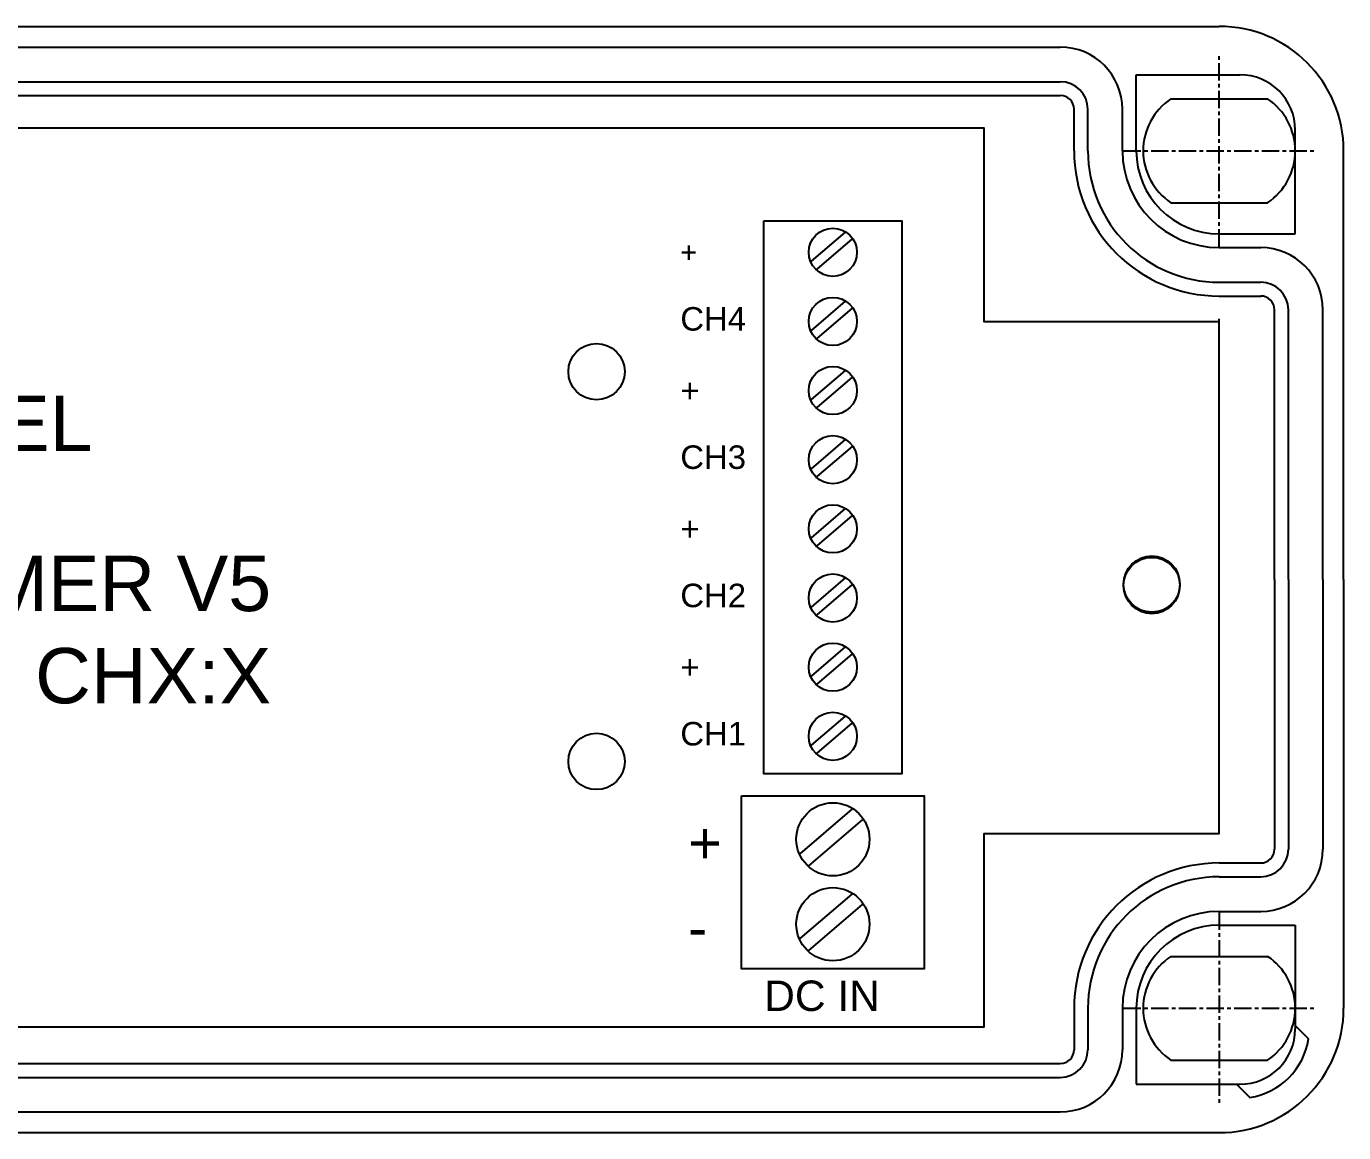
# Model space of a CAD drawing. Header units: millimetres. Extents: x -41 to 354635, y -6 to 309.
# Drawn here: x 559.4 to 654.7, y 174.5 to 254.5 of the extents above; entities that cross this region are included whole.
import ezdxf

# ---------------------------------------------------------------- set-up
doc = ezdxf.new("R2010")
doc.units = ezdxf.units.MM
doc.linetypes.add('AGI32-Dot', pattern=[0.25, 0, -0.25])
doc.linetypes.add('CENTER', pattern=[2, 1.25, -0.25, 0.25, -0.25])
doc.styles.get("Standard").update_dxf_attribs({"font": 'arial.ttf'})

# ---------------------------------------------------------------- blocks, each defined once
blk = doc.blocks.new('CF_SLAMMO_V5_IP67')
at = {"linetype": 'Continuous'}
for p, q in [((99, 58.643), (215, 58.643)), ((99, 57.143), (203.5, 57.143)), ((99, 54.643), (203.5, 54.643)), ((209, 49.643), (209, 55.143)), ((209, 55.143), (216.5, 55.143)), ((99, 53.643), (203.5, 53.643)), ((211.5, 53.393), (218.5, 53.393)), ((204.5, 49.643), (204.5, 52.643)), ((205.5, 49.643), (205.5, 52.643)), ((208, 49.643), (208, 52.643)), ((220.5, 43.643), (220.5, 51.143)), ((224, 18.643), (224, 49.643)), ((211.5, 45.893), (218.5, 45.893)), ((215, 43.643), (220.5, 43.643)), ((215, 42.643), (218, 42.643)), ((215, 40.143), (218, 40.143)), ((215, 39.143), (218, 39.143)), ((219, 18.643), (219, 38.143)), ((220, 18.643), (220, 38.143)), ((222.5, 18.643), (222.5, 38.143)), ((219, 18.643), (219, -0.857)), ((220, 18.643), (220, -0.857)), ((222.5, 18.643), (222.5, -0.857)), ((224, 18.643), (224, -12.357)), ((215, -1.857), (218, -1.857)), ((215, -2.857), (218, -2.857)), ((215, -5.357), (218, -5.357)), ((215, -6.357), (220.5, -6.357)), ((220.5, -6.357), (220.5, -13.857)), ((211.5, -8.607), (218.5, -8.607)), ((204.5, -12.357), (204.5, -15.357)), ((205.5, -12.357), (205.5, -15.357)), ((208, -12.357), (208, -15.357)), ((209, -12.357), (209, -17.857)), ((220.5, -13.614), (221.45, -14.564)), ((211.5, -16.107), (218.5, -16.107)), ((99, -16.357), (203.5, -16.357)), ((99, -17.357), (203.5, -17.357)), ((209, -17.857), (216.5, -17.857)), ((216.257, -17.857), (217.207, -18.807)), ((99, -19.857), (203.5, -19.857)), ((99, -21.357), (215, -21.357))]:
    blk.add_line(p, q, dxfattribs=at)
at = {"linetype": 'CENTER'}
for p, q in [((215, 42.726), (215, 56.56)), ((208.083, 49.643), (221.917, 49.643)), ((215, -5.44), (215, -19.274)), ((208.083, -12.357), (221.917, -12.357))]:
    blk.add_line(p, q, dxfattribs=at)
for p, q in [((187.952, 43.766), (185.475, 41.654)), ((188.448, 43.271), (185.892, 41.082)), ((187.952, 38.766), (185.475, 36.654)), ((188.448, 38.271), (185.892, 36.082)), ((187.952, 33.766), (185.475, 31.654)), ((188.448, 33.271), (185.892, 31.082)), ((187.952, 28.766), (185.475, 26.654)), ((188.448, 28.271), (185.892, 26.082)), ((187.952, 23.766), (185.475, 21.654)), ((188.448, 23.271), (185.892, 21.082)), ((187.952, 18.766), (185.475, 16.654)), ((188.448, 18.271), (185.892, 16.082)), ((187.952, 13.766), (185.475, 11.654)), ((188.448, 13.271), (185.892, 11.082)), ((187.952, 8.766), (185.475, 6.654)), ((188.448, 8.271), (185.892, 6.082)), ((188.426, 2.029), (184.66, -1.183)), ((189.18, 1.275), (185.294, -2.053)), ((188.426, -4.113), (184.66, -7.324)), ((189.18, -4.866), (185.294, -8.194))]:
    blk.add_line(p, q)
at = {"color": 251}
for points in [[(215, 37.286), (198, 37.286), (198, 51.286), (0, 51.286), (0, 37.286), (-17, 37.286), (-17, 0), (0, 0), (0, -13.714)], [(0, 0), (0, -13.714), (198, -13.714), (198, 0.286), (215, 0.286), (215, 37.5), (215, 37.5), (215, 37.5)]]:
    blk.add_lwpolyline(points, dxfattribs=at)
at = {"color": 7}
for points in [[(182.051, 44.585), (192.051, 44.585), (192.051, 4.585), (182.051, 4.585)], [(180.457, 2.989), (193.657, 2.989), (193.657, -9.511), (180.457, -9.511)]]:
    blk.add_lwpolyline(points, close=True, dxfattribs=at)
at = {"color": 7, "linetype": 'Continuous'}
for centre, radius in [((187.051, 42.305), 1.741), ((187.051, 37.305), 1.741), ((169.96, 33.673), 2.036), ((187.051, 32.305), 1.741), ((187.051, 27.305), 1.741), ((187.051, 22.305), 1.741), ((210.119, 18.313), 2.036), ((210.119, 18.205), 2.036), ((187.051, 17.305), 1.741), ((187.051, 12.305), 1.741), ((187.051, 7.305), 1.741), ((169.96, 5.486), 2.036), ((187.057, -0.144), 2.647), ((187.057, -6.286), 2.647)]:
    blk.add_circle(centre, radius, dxfattribs=at)
at = {"linetype": 'Continuous'}
for centre, radius, start, end in [((215, 49.643), 9, 0, 90), ((203.5, 52.643), 4.5, 0, 90), ((203.5, 52.643), 2, 0, 90), ((216.5, 51.143), 4, 0, 90), ((203.5, 52.643), 1, 0, 90), ((214.016, 49.643), 4.516, 123.85503, 236.14497), ((215.984, 49.643), 4.516, 303.85503, 56.14497), ((215, 49.643), 10.5, 180, 270), ((215, 49.643), 9.5, 180, 270), ((215, 49.643), 7, 180, 270), ((215, 49.643), 6, 180, 270), ((218, 38.143), 4.5, 0, 90), ((218, 38.143), 2, 0, 90), ((218, 38.143), 1, 0, 90), ((218, -0.857), 4.5, 270, 0), ((218, -0.857), 1, 270, 0), ((218, -0.857), 2, 270, 0), ((215, -12.357), 10.5, 90, 180), ((215, -12.357), 9.5, 90, 180), ((215, -12.357), 7, 90, 180), ((215, -12.357), 6, 90, 180), ((214.016, -12.357), 4.516, 123.85503, 236.14497), ((215.984, -12.357), 4.516, 303.85503, 56.14497), ((215, -12.357), 9, 270, 0), ((216.5, -13.857), 4, 270, 0), ((216.5, -13.857), 5, 278.1301, 351.8699), ((203.5, -15.357), 2, 270, 0), ((203.5, -15.357), 1, 270, 0), ((203.5, -15.357), 4.5, 270, 0)]:
    blk.add_arc(centre, radius, start, end, dxfattribs=at)
at = {"color": 7, "linetype": 'AGI32-Dot'}
for s, insert, char_height, width, attachment_point in [('+', (176.022, 43.062), 1.5, 6.77231, 1), ('CH4', (176.022, 38.341), 1.7, 6.77231, 1), ('+', (176.022, 33.162), 1.7, 6.77231, 1), ('4 CHANNEL\\P', (133.518, 31.933), 4, 251.61824, 3), ('CH3', (176.022, 28.341), 1.7, 6.77231, 1), ('+', (176.022, 23.162), 1.7, 6.77231, 1), ('SLAMMO LED DIMMER V5\\PRGBW DMX CHX:X\\P', (146.425, 20.358), 4, 89.76973, 3), ('CH2', (176.022, 18.341), 1.7, 6.77231, 1), ('+', (176.022, 13.162), 1.7, 6.77231, 1), ('CH1', (176.022, 8.341), 1.7, 6.77231, 1), ('+', (176.581, 1.093), 3, 4.56124, 1), ('-', (176.581, -5.028), 3, 4.56124, 1), ('DC IN', (182.088, -10.358), 2.2, 25.0385, 1)]:
    blk.add_mtext(s, dxfattribs=dict(at, insert=insert, char_height=char_height, width=width, attachment_point=attachment_point))

msp = doc.modelspace()

# ---------------------------------------------------------------- block references
at = {"ltscale": 0.5}
msp.add_blockref('CF_SLAMMO_V5_IP67', (430.653, 195.81), dxfattribs=at)

doc.saveas('drawing.dxf')
